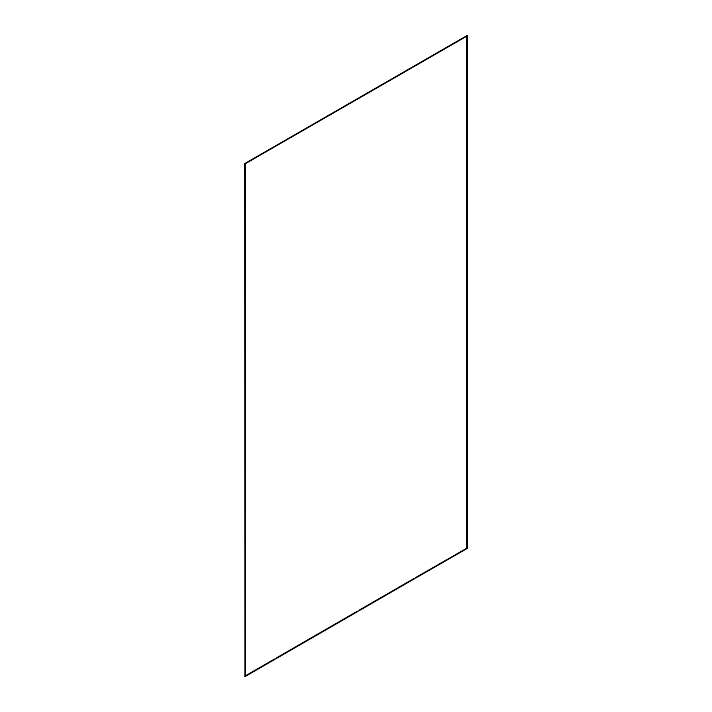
<?xml version="1.0" encoding="UTF-8"?>
<svg xmlns="http://www.w3.org/2000/svg" width="712" height="712" viewBox="0 0 712 712"><rect width="100%" height="100%" fill="white"/><g stroke="black" fill="none" stroke-linecap="round" stroke-linejoin="round"><path stroke-width="1.07" d="M244.892 163.724L467.108 35.769L467.108 548.276L245.186 676.4L244.892 163.724L467.108 35.769M244.892 676.231L274.681 659.036M276.594 657.933L357.299 611.341M359.222 610.228L413.975 578.616M415.897 577.503L467.108 548.276M466.814 35.6L466.814 548.106M245.186 163.894L245.186 676.4"/></g></svg>
